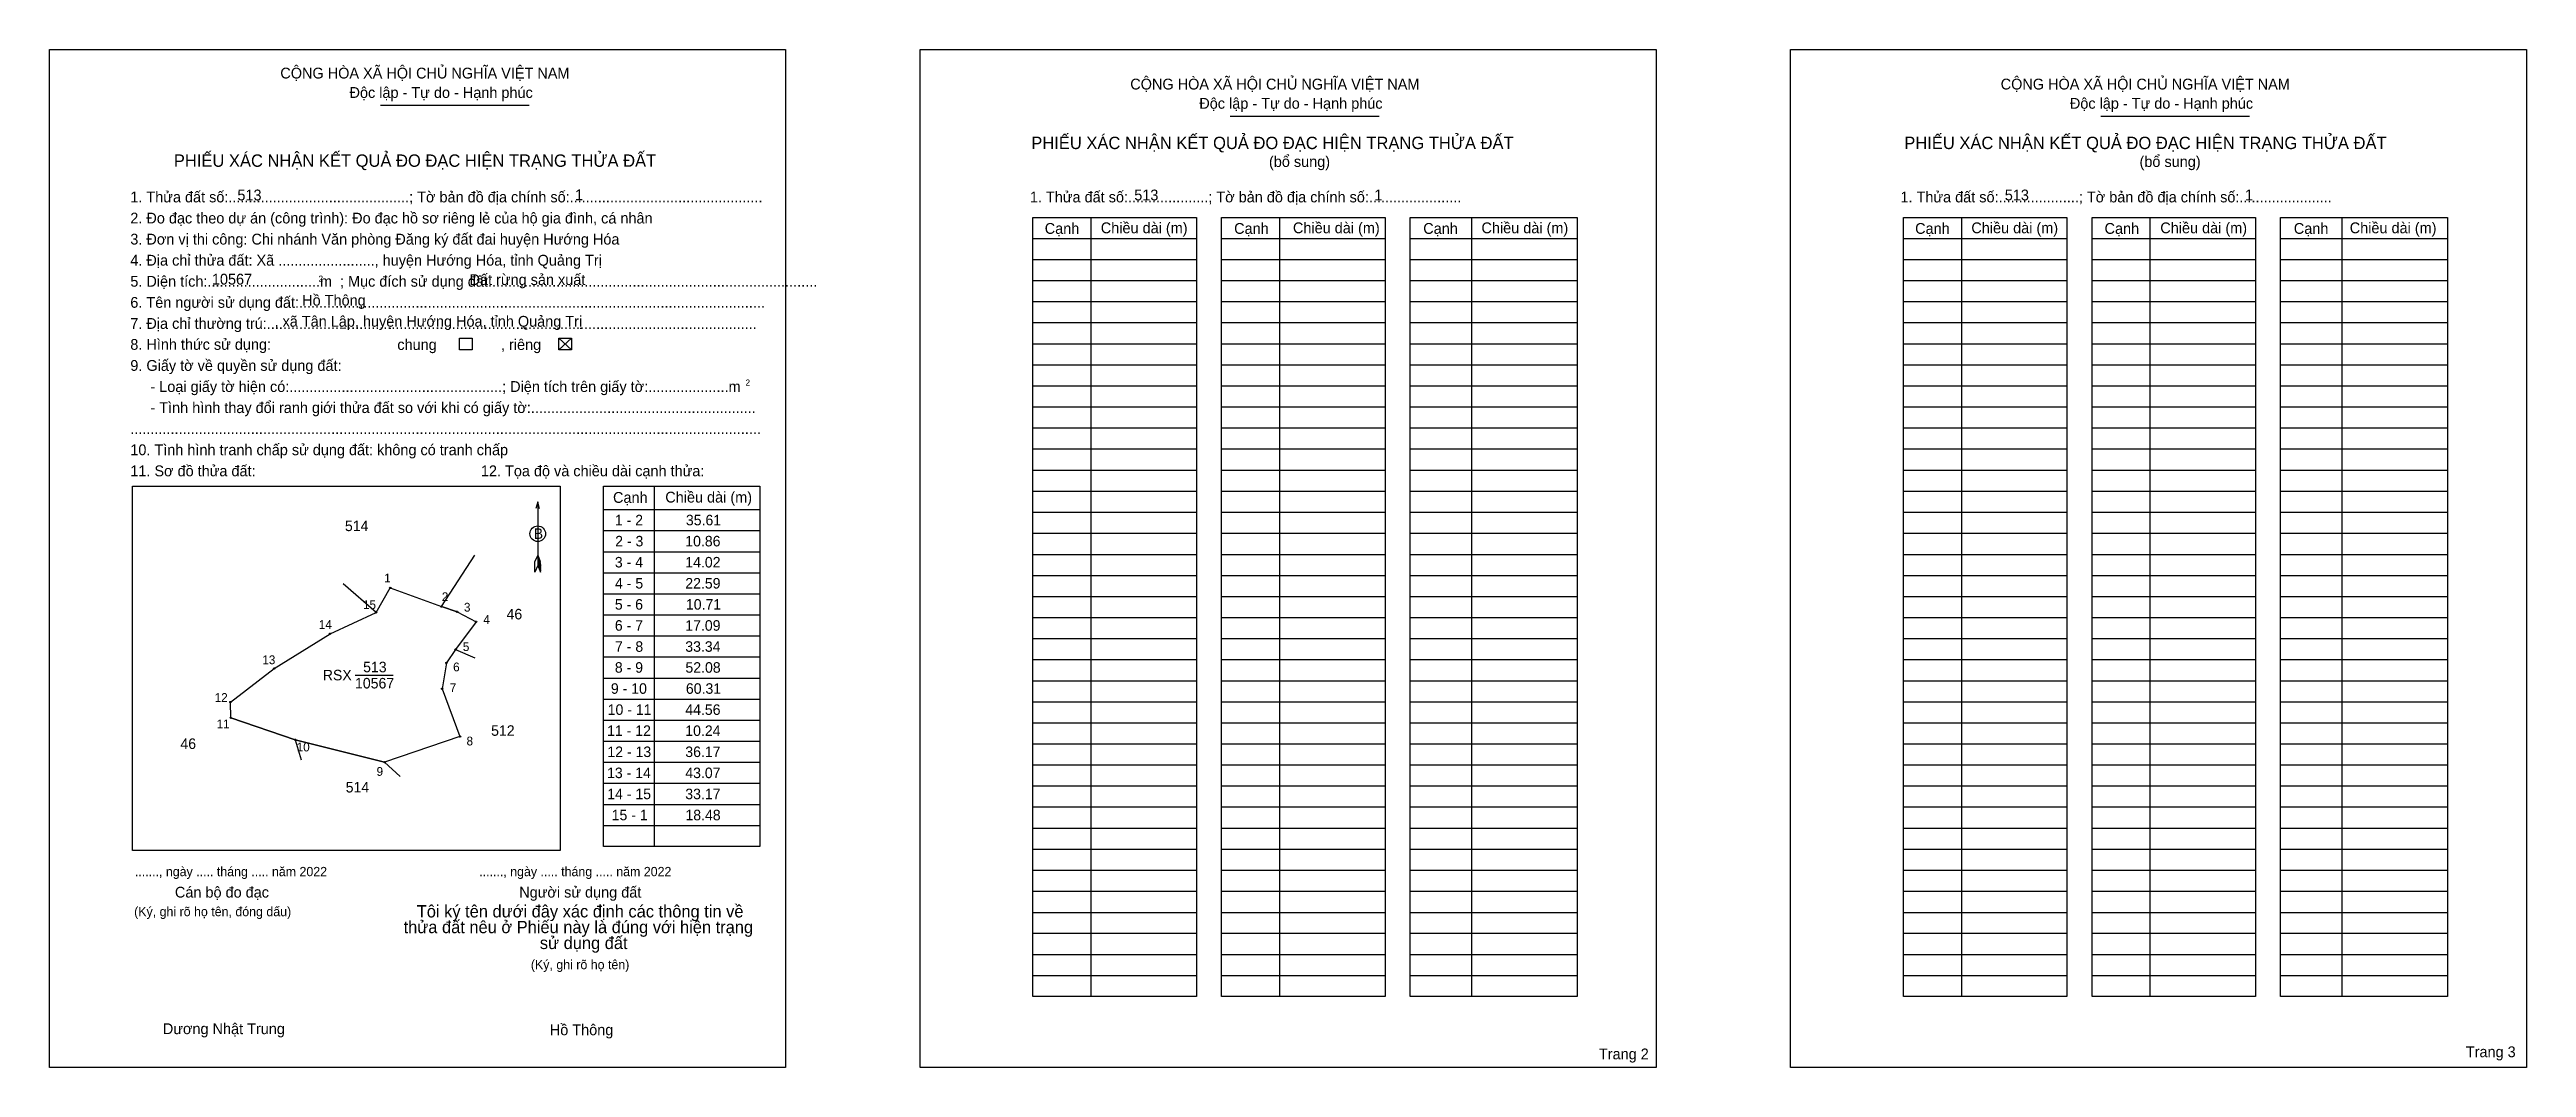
# Model space of a CAD drawing. Extents: x 544396 to 546018, y 1838396 to 1839062.
import ezdxf

# ---------------------------------------------------------------- set-up
doc = ezdxf.new("R2010")
doc.units = 0
for name, color, linetype in [('Level 1', 7, 'Continuous'), ('Level 10', 7, 'Continuous'), ('Level 11', 7, 'Continuous'), ('Level 13', 7, 'Continuous'), ('Level 2', 7, 'Continuous'), ('Level 25', 7, 'Continuous'), ('Level 27', 7, 'Continuous'), ('Level 36', 7, 'Continuous'), ('Level 48', 7, 'Continuous'), ('Level 50', 7, 'Continuous'), ('Level 52', 7, 'Continuous'), ('Level 55', 7, 'Continuous'), ('Level 6', 7, 'Continuous'), ('Level 9', 7, 'Continuous')]:
    doc.layers.add(name, color=color, linetype=linetype)

msp = doc.modelspace()

# ---------------------------------------------------------------- linework, layer by layer
at = {"layer": 'Level 1'}
for p, q in [((544396.1, 1839062.4), (544396.1, 1839062.4)), ((544966, 1839062.4), (544966, 1839062.4)), ((544612.7, 1839025.9), (544710.2, 1839025.9)), ((545169.1, 1839018.8), (545266.5, 1839018.8)), ((545738.9, 1839018.8), (545836.3, 1839018.8)), ((545077.8, 1838952.5), (545077.8, 1838442.4)), ((545201.3, 1838952.5), (545201.3, 1838442.4)), ((545327, 1838952.5), (545327, 1838442.4)), ((545647.7, 1838952.5), (545647.7, 1838442.4)), ((545771.1, 1838952.5), (545771.1, 1838442.4)), ((545896.8, 1838952.5), (545896.8, 1838442.4)), ((545039.9, 1838938.7), (545147, 1838938.7)), ((545163.4, 1838938.7), (545270.4, 1838938.7)), ((545286.8, 1838938.7), (545396.2, 1838938.7)), ((545609.8, 1838938.7), (545716.8, 1838938.7)), ((545733.2, 1838938.7), (545840.3, 1838938.7)), ((545856.6, 1838938.7), (545966, 1838938.7)), ((545039.9, 1838925), (545147, 1838925)), ((545163.4, 1838925), (545270.4, 1838925)), ((545286.8, 1838925), (545396.2, 1838925)), ((545609.8, 1838925), (545716.8, 1838925)), ((545733.2, 1838925), (545840.3, 1838925)), ((545856.6, 1838925), (545966, 1838925)), ((545039.9, 1838911.2), (545147, 1838911.2)), ((545163.4, 1838911.2), (545270.4, 1838911.2)), ((545286.8, 1838911.2), (545396.2, 1838911.2)), ((545609.8, 1838911.2), (545716.8, 1838911.2)), ((545733.2, 1838911.2), (545840.3, 1838911.2)), ((545856.6, 1838911.2), (545966, 1838911.2)), ((545039.9, 1838897.4), (545147, 1838897.4)), ((545163.4, 1838897.4), (545270.4, 1838897.4)), ((545286.8, 1838897.4), (545396.2, 1838897.4)), ((545609.8, 1838897.4), (545716.8, 1838897.4)), ((545733.2, 1838897.4), (545840.3, 1838897.4)), ((545856.6, 1838897.4), (545966, 1838897.4)), ((544729.5, 1838873.4), (544737.8, 1838865.7)), ((544729.5, 1838865.7), (544737.8, 1838873.4)), ((545039.9, 1838883.6), (545147, 1838883.6)), ((545163.4, 1838883.6), (545270.4, 1838883.6)), ((545286.8, 1838883.6), (545396.2, 1838883.6)), ((545609.8, 1838883.6), (545716.8, 1838883.6)), ((545733.2, 1838883.6), (545840.3, 1838883.6)), ((545856.6, 1838883.6), (545966, 1838883.6)), ((545039.9, 1838869.8), (545147, 1838869.8)), ((545039.9, 1838856), (545147, 1838856)), ((545163.4, 1838869.8), (545270.4, 1838869.8)), ((545163.4, 1838856), (545270.4, 1838856)), ((545286.8, 1838869.8), (545396.2, 1838869.8)), ((545286.8, 1838856), (545396.2, 1838856)), ((545609.8, 1838869.8), (545716.8, 1838869.8)), ((545609.8, 1838856), (545716.8, 1838856)), ((545733.2, 1838869.8), (545840.3, 1838869.8)), ((545733.2, 1838856), (545840.3, 1838856)), ((545856.6, 1838869.8), (545966, 1838869.8)), ((545856.6, 1838856), (545966, 1838856)), ((545039.9, 1838842.2), (545147, 1838842.2)), ((545163.4, 1838842.2), (545270.4, 1838842.2)), ((545286.8, 1838842.2), (545396.2, 1838842.2)), ((545609.8, 1838842.2), (545716.8, 1838842.2)), ((545733.2, 1838842.2), (545840.3, 1838842.2)), ((545856.6, 1838842.2), (545966, 1838842.2)), ((545039.9, 1838828.4), (545147, 1838828.4)), ((545163.4, 1838828.4), (545270.4, 1838828.4)), ((545286.8, 1838828.4), (545396.2, 1838828.4)), ((545609.8, 1838828.4), (545716.8, 1838828.4)), ((545733.2, 1838828.4), (545840.3, 1838828.4)), ((545856.6, 1838828.4), (545966, 1838828.4)), ((545039.9, 1838814.7), (545147, 1838814.7)), ((545163.4, 1838814.7), (545270.4, 1838814.7)), ((545286.8, 1838814.7), (545396.2, 1838814.7)), ((545609.8, 1838814.7), (545716.8, 1838814.7)), ((545733.2, 1838814.7), (545840.3, 1838814.7)), ((545856.6, 1838814.7), (545966, 1838814.7)), ((545039.9, 1838800.9), (545147, 1838800.9)), ((545163.4, 1838800.9), (545270.4, 1838800.9)), ((545286.8, 1838800.9), (545396.2, 1838800.9)), ((545609.8, 1838800.9), (545716.8, 1838800.9)), ((545733.2, 1838800.9), (545840.3, 1838800.9)), ((545856.6, 1838800.9), (545966, 1838800.9)), ((544450.4, 1838776.5), (544450.4, 1838776.5)), ((544791.9, 1838776.6), (544791.9, 1838540.6)), ((545039.9, 1838787.1), (545147, 1838787.1)), ((545163.4, 1838787.1), (545270.4, 1838787.1)), ((545286.8, 1838787.1), (545396.2, 1838787.1)), ((545609.8, 1838787.1), (545716.8, 1838787.1)), ((545733.2, 1838787.1), (545840.3, 1838787.1)), ((545856.6, 1838787.1), (545966, 1838787.1)), ((544715.7, 1838766.2), (544715.7, 1838724.5)), ((544758.8, 1838761.2), (544861, 1838761.2)), ((545039.9, 1838773.3), (545147, 1838773.3)), ((545039.9, 1838759.5), (545147, 1838759.5)), ((545163.4, 1838773.3), (545270.4, 1838773.3)), ((545163.4, 1838759.5), (545270.4, 1838759.5)), ((545286.8, 1838773.3), (545396.2, 1838773.3)), ((545286.8, 1838759.5), (545396.2, 1838759.5)), ((545609.8, 1838773.3), (545716.8, 1838773.3)), ((545609.8, 1838759.5), (545716.8, 1838759.5)), ((545733.2, 1838773.3), (545840.3, 1838773.3)), ((545733.2, 1838759.5), (545840.3, 1838759.5)), ((545856.6, 1838773.3), (545966, 1838773.3)), ((545856.6, 1838759.5), (545966, 1838759.5)), ((544758.8, 1838747.4), (544861, 1838747.4)), ((545039.9, 1838745.7), (545147, 1838745.7)), ((545163.4, 1838745.7), (545270.4, 1838745.7)), ((545286.8, 1838745.7), (545396.2, 1838745.7)), ((545609.8, 1838745.7), (545716.8, 1838745.7)), ((545733.2, 1838745.7), (545840.3, 1838745.7)), ((545856.6, 1838745.7), (545966, 1838745.7)), ((544713.8, 1838720.3), (544713.9, 1838727.2)), ((544715.7, 1838731.4), (544713.9, 1838727.2)), ((544715.7, 1838731.4), (544717.4, 1838727.2)), ((544715.7, 1838730.8), (544717.4, 1838726.5)), ((544715.7, 1838730.2), (544717.4, 1838725.9)), ((544715.7, 1838729.6), (544717.5, 1838725.3)), ((544715.7, 1838729), (544717.5, 1838724.7)), ((544715.7, 1838728.4), (544717.5, 1838724.1)), ((544715.7, 1838727.8), (544717.5, 1838723.5)), ((544715.7, 1838727.2), (544717.5, 1838722.8)), ((544715.7, 1838726.6), (544717.5, 1838722.2)), ((544715.7, 1838726), (544717.5, 1838721.6)), ((544715.7, 1838725.4), (544717.5, 1838721)), ((544717.5, 1838720.3), (544717.4, 1838727.2)), ((544758.8, 1838733.6), (544861, 1838733.6)), ((545039.9, 1838731.9), (545147, 1838731.9)), ((545163.4, 1838731.9), (545270.4, 1838731.9)), ((545286.8, 1838731.9), (545396.2, 1838731.9)), ((545609.8, 1838731.9), (545716.8, 1838731.9)), ((545733.2, 1838731.9), (545840.3, 1838731.9)), ((545856.6, 1838731.9), (545966, 1838731.9)), ((544715.7, 1838724.5), (544713.8, 1838720.3)), ((544715.7, 1838724.5), (544717.5, 1838720.3)), ((544758.8, 1838719.8), (544861, 1838719.8)), ((545039.9, 1838718.1), (545147, 1838718.1)), ((545163.4, 1838718.1), (545270.4, 1838718.1)), ((545286.8, 1838718.1), (545396.2, 1838718.1)), ((545609.8, 1838718.1), (545716.8, 1838718.1)), ((545733.2, 1838718.1), (545840.3, 1838718.1)), ((545856.6, 1838718.1), (545966, 1838718.1)), ((544758.8, 1838706.1), (544861, 1838706.1)), ((545039.9, 1838704.4), (545147, 1838704.4)), ((545163.4, 1838704.4), (545270.4, 1838704.4)), ((545286.8, 1838704.4), (545396.2, 1838704.4)), ((545609.8, 1838704.4), (545716.8, 1838704.4)), ((545733.2, 1838704.4), (545840.3, 1838704.4)), ((545856.6, 1838704.4), (545966, 1838704.4)), ((544758.8, 1838692.3), (544861, 1838692.3)), ((544758.8, 1838678.5), (544861, 1838678.5)), ((545039.9, 1838690.6), (545147, 1838690.6)), ((545039.9, 1838676.8), (545147, 1838676.8)), ((545163.4, 1838690.6), (545270.4, 1838690.6)), ((545163.4, 1838676.8), (545270.4, 1838676.8)), ((545286.8, 1838690.6), (545396.2, 1838690.6)), ((545286.8, 1838676.8), (545396.2, 1838676.8)), ((545609.8, 1838690.6), (545716.8, 1838690.6)), ((545609.8, 1838676.8), (545716.8, 1838676.8)), ((545733.2, 1838690.6), (545840.3, 1838690.6)), ((545733.2, 1838676.8), (545840.3, 1838676.8)), ((545856.6, 1838690.6), (545966, 1838690.6)), ((545856.6, 1838676.8), (545966, 1838676.8)), ((544758.8, 1838664.7), (544861, 1838664.7)), ((545039.9, 1838663), (545147, 1838663)), ((545163.4, 1838663), (545270.4, 1838663)), ((545286.8, 1838663), (545396.2, 1838663)), ((545609.8, 1838663), (545716.8, 1838663)), ((545733.2, 1838663), (545840.3, 1838663)), ((545856.6, 1838663), (545966, 1838663)), ((544758.8, 1838650.9), (544861, 1838650.9)), ((545039.9, 1838649.2), (545147, 1838649.2)), ((545163.4, 1838649.2), (545270.4, 1838649.2)), ((545286.8, 1838649.2), (545396.2, 1838649.2)), ((545609.8, 1838649.2), (545716.8, 1838649.2)), ((545733.2, 1838649.2), (545840.3, 1838649.2)), ((545856.6, 1838649.2), (545966, 1838649.2)), ((544758.8, 1838637.1), (544861, 1838637.1)), ((545039.9, 1838635.4), (545147, 1838635.4)), ((545163.4, 1838635.4), (545270.4, 1838635.4)), ((545286.8, 1838635.4), (545396.2, 1838635.4)), ((545609.8, 1838635.4), (545716.8, 1838635.4)), ((545733.2, 1838635.4), (545840.3, 1838635.4)), ((545856.6, 1838635.4), (545966, 1838635.4)), ((544758.8, 1838623.3), (544861, 1838623.3)), ((545039.9, 1838621.6), (545147, 1838621.6)), ((545163.4, 1838621.6), (545270.4, 1838621.6)), ((545286.8, 1838621.6), (545396.2, 1838621.6)), ((545609.8, 1838621.6), (545716.8, 1838621.6)), ((545733.2, 1838621.6), (545840.3, 1838621.6)), ((545856.6, 1838621.6), (545966, 1838621.6)), ((544758.8, 1838609.5), (544861, 1838609.5)), ((544758.8, 1838595.8), (544861, 1838595.8)), ((545039.9, 1838607.8), (545147, 1838607.8)), ((545163.4, 1838607.8), (545270.4, 1838607.8)), ((545286.8, 1838607.8), (545396.2, 1838607.8)), ((545609.8, 1838607.8), (545716.8, 1838607.8)), ((545733.2, 1838607.8), (545840.3, 1838607.8)), ((545856.6, 1838607.8), (545966, 1838607.8)), ((544758.8, 1838582), (544861, 1838582)), ((545039.9, 1838594.1), (545147, 1838594.1)), ((545039.9, 1838580.3), (545147, 1838580.3)), ((545163.4, 1838594.1), (545270.4, 1838594.1)), ((545163.4, 1838580.3), (545270.4, 1838580.3)), ((545286.8, 1838594.1), (545396.2, 1838594.1)), ((545286.8, 1838580.3), (545396.2, 1838580.3)), ((545609.8, 1838594.1), (545716.8, 1838594.1)), ((545609.8, 1838580.3), (545716.8, 1838580.3)), ((545733.2, 1838594.1), (545840.3, 1838594.1)), ((545733.2, 1838580.3), (545840.3, 1838580.3)), ((545856.6, 1838594.1), (545966, 1838594.1)), ((545856.6, 1838580.3), (545966, 1838580.3)), ((544758.8, 1838568.2), (544861, 1838568.2)), ((545039.9, 1838566.5), (545147, 1838566.5)), ((545163.4, 1838566.5), (545270.4, 1838566.5)), ((545286.8, 1838566.5), (545396.2, 1838566.5)), ((545609.8, 1838566.5), (545716.8, 1838566.5)), ((545733.2, 1838566.5), (545840.3, 1838566.5)), ((545856.6, 1838566.5), (545966, 1838566.5)), ((544758.8, 1838554.4), (544861, 1838554.4)), ((545039.9, 1838552.7), (545147, 1838552.7)), ((545163.4, 1838552.7), (545270.4, 1838552.7)), ((545286.8, 1838552.7), (545396.2, 1838552.7)), ((545609.8, 1838552.7), (545716.8, 1838552.7)), ((545733.2, 1838552.7), (545840.3, 1838552.7)), ((545856.6, 1838552.7), (545966, 1838552.7)), ((544730.4, 1838538), (544730.4, 1838538)), ((545039.9, 1838538.9), (545147, 1838538.9)), ((545163.4, 1838538.9), (545270.4, 1838538.9)), ((545286.8, 1838538.9), (545396.2, 1838538.9)), ((545609.8, 1838538.9), (545716.8, 1838538.9)), ((545733.2, 1838538.9), (545840.3, 1838538.9)), ((545856.6, 1838538.9), (545966, 1838538.9)), ((545039.9, 1838525.1), (545147, 1838525.1)), ((545163.4, 1838525.1), (545270.4, 1838525.1)), ((545286.8, 1838525.1), (545396.2, 1838525.1)), ((545609.8, 1838525.1), (545716.8, 1838525.1)), ((545733.2, 1838525.1), (545840.3, 1838525.1)), ((545856.6, 1838525.1), (545966, 1838525.1)), ((545039.9, 1838511.3), (545147, 1838511.3)), ((545163.4, 1838511.3), (545270.4, 1838511.3)), ((545286.8, 1838511.3), (545396.2, 1838511.3)), ((545609.8, 1838511.3), (545716.8, 1838511.3)), ((545733.2, 1838511.3), (545840.3, 1838511.3)), ((545856.6, 1838511.3), (545966, 1838511.3)), ((545039.9, 1838497.5), (545147, 1838497.5)), ((545039.9, 1838483.8), (545147, 1838483.8)), ((545163.4, 1838497.5), (545270.4, 1838497.5)), ((545163.4, 1838483.8), (545270.4, 1838483.8)), ((545286.8, 1838497.5), (545396.2, 1838497.5)), ((545286.8, 1838483.8), (545396.2, 1838483.8)), ((545609.8, 1838497.5), (545716.8, 1838497.5)), ((545609.8, 1838483.8), (545716.8, 1838483.8)), ((545733.2, 1838497.5), (545840.3, 1838497.5)), ((545733.2, 1838483.8), (545840.3, 1838483.8)), ((545856.6, 1838497.5), (545966, 1838497.5)), ((545856.6, 1838483.8), (545966, 1838483.8)), ((545039.9, 1838470), (545147, 1838470)), ((545163.4, 1838470), (545270.4, 1838470)), ((545286.8, 1838470), (545396.2, 1838470)), ((545609.8, 1838470), (545716.8, 1838470)), ((545733.2, 1838470), (545840.3, 1838470)), ((545856.6, 1838470), (545966, 1838470)), ((545039.9, 1838456.2), (545147, 1838456.2)), ((545163.4, 1838456.2), (545270.4, 1838456.2)), ((545286.8, 1838456.2), (545396.2, 1838456.2)), ((545609.8, 1838456.2), (545716.8, 1838456.2)), ((545733.2, 1838456.2), (545840.3, 1838456.2)), ((545856.6, 1838456.2), (545966, 1838456.2)), ((544877.9, 1838396), (544877.9, 1838396)), ((545447.7, 1838396), (545447.7, 1838396))]:
    msp.add_line(p, q, dxfattribs=at)
for points in [[(545039.9, 1838952.5), (545147, 1838952.5), (545147, 1838442.4), (545039.9, 1838442.4)], [(545163.4, 1838952.5), (545270.4, 1838952.5), (545270.4, 1838442.4), (545163.4, 1838442.4)], [(545286.8, 1838952.5), (545396.2, 1838952.5), (545396.2, 1838442.4), (545286.8, 1838442.4)], [(545609.8, 1838952.5), (545716.8, 1838952.5), (545716.8, 1838442.4), (545609.8, 1838442.4)], [(545733.2, 1838952.5), (545840.3, 1838952.5), (545840.3, 1838442.4), (545733.2, 1838442.4)], [(545856.6, 1838952.5), (545966, 1838952.5), (545966, 1838442.4), (545856.6, 1838442.4)], [(544450.4, 1838776.5), (544730.4, 1838776.5), (544730.4, 1838538), (544450.4, 1838538)], [(544758.8, 1838776.6), (544861, 1838776.6), (544861, 1838540.6), (544758.8, 1838540.6)]]:
    msp.add_lwpolyline(points, close=True, dxfattribs=at)
msp.add_lwpolyline([(544716.9, 1838761.8), (544715.7, 1838766.2), (544714.5, 1838761.8)], dxfattribs=at)
msp.add_circle((544715.7, 1838745.4), 5.09, dxfattribs=at)
at = {"layer": 'Level 10'}
msp.add_lwpolyline([(544543.2, 1838657.2), (544579.8, 1838679.9), (544609.9, 1838693.9), (544619.2, 1838709.9), (544652.6, 1838697.7), (544662.9, 1838694.3), (544675.4, 1838687.8), (544661.9, 1838669.6), (544655.9, 1838660.8), (544653.1, 1838643.9), (544664.8, 1838612.6), (544615.5, 1838595.8), (544557, 1838610.5), (544514.8, 1838624.9), (544514.5, 1838635.2)], close=True, dxfattribs=at)
at = {"layer": 'Level 11'}
for centre in [(544619.2, 1838709.9), (544609.9, 1838693.9), (544652.6, 1838697.7), (544662.9, 1838694.3), (544579.8, 1838679.9), (544675.4, 1838687.8), (544655.9, 1838660.8), (544661.9, 1838669.6), (544543.2, 1838657.2), (544543.2, 1838657.2), (544653.1, 1838643.9), (544514.5, 1838635.2), (544514.8, 1838624.9), (544664.8, 1838612.6), (544557, 1838610.5), (544615.5, 1838595.8)]:
    msp.add_circle(centre, 0.46, dxfattribs=at)
at = {"layer": 'Level 2'}
for points in [[(544396.1, 1839062.4), (544877.9, 1839062.4), (544877.9, 1838396), (544396.1, 1838396)], [(544966, 1839062.4), (545447.8, 1839062.4), (545447.8, 1838396), (544966, 1838396)], [(545535.8, 1839062.4), (546017.6, 1839062.4), (546017.6, 1838396), (545535.8, 1838396)]]:
    msp.add_lwpolyline(points, close=True, dxfattribs=at)
at = {"layer": 'Level 25'}
for p, q in [((544662.9, 1838694.3), (544652.6, 1838697.7)), ((544661.9, 1838669.6), (544655.9, 1838660.8)), ((544514.8, 1838624.9), (544557, 1838610.5)), ((544557, 1838610.5), (544615.5, 1838595.8))]:
    msp.add_line(p, q, dxfattribs=at)
at = {"layer": 'Level 27'}
for p, q in [((544661.9, 1838669.6), (544674.6, 1838664.2)), ((544557, 1838610.5), (544560.9, 1838597.3)), ((544615.5, 1838595.8), (544625.6, 1838586.4))]:
    msp.add_line(p, q, dxfattribs=at)
at = {"layer": 'Level 50'}
for points in [[(544664.4, 1838873.4), (544672.7, 1838873.4), (544672.7, 1838865.7), (544664.4, 1838865.7)], [(544729.5, 1838873.4), (544737.8, 1838873.4), (544737.8, 1838865.7), (544729.5, 1838865.7)]]:
    msp.add_lwpolyline(points, close=True, dxfattribs=at)
at = {"layer": 'Level 9'}
for p, q in [((544652.6, 1838697.7), (544674.6, 1838731.4)), ((544609.9, 1838693.9), (544588.3, 1838712.5)), ((544596.1, 1838652.9), (544621.1, 1838652.9))]:
    msp.add_line(p, q, dxfattribs=at)

# ---------------------------------------------------------------- texts
at = {"layer": 'Level 1'}
for s, height, p in [('CỘNG HÒA XÃ HỘI CHỦ NGHĨA VIỆT NAM', 7.077, (544547.2, 1839043.4)), ('Độc lập - Tự do - Hạnh phúc', 7.077, (544592.5, 1839030.7)), ('CỘNG HÒA XÃ HỘI CHỦ NGHĨA VIỆT NAM', 7.077, (545103.6, 1839036.2)), ('CỘNG HÒA XÃ HỘI CHỦ NGHĨA VIỆT NAM', 7.077, (545673.4, 1839036.2)), ('Độc lập - Tự do - Hạnh phúc', 7.077, (545148.8, 1839023.6)), ('Độc lập - Tự do - Hạnh phúc', 7.077, (545718.7, 1839023.6)), ('PHIẾU XÁC NHẬN KẾT QUẢ ĐO ĐẠC HIỆN TRẠNG THỬA ĐẤT', 8.089, (545038.8, 1838997.2)), ('PHIẾU XÁC NHẬN KẾT QUẢ ĐO ĐẠC HIỆN TRẠNG THỬA ĐẤT', 8.089, (545610.3, 1838997.2)), ('PHIẾU XÁC NHẬN KẾT QUẢ ĐO ĐẠC HIỆN TRẠNG THỬA ĐẤT', 8.089, (544477.5, 1838985.6)), ('(bổ sung)', 7.08, (545194.4, 1838985.5)), ('(bổ sung)', 7.08, (545764.3, 1838985.5)), ('1. Thửa đất số:.............................................; Tờ bản đồ địa chính số:................................................', 7.077, (544449, 1838962.3)), ('1. Thửa đất số:....................; Tờ bản đồ địa chính số:.......................', 7.077, (545037.9, 1838962.3)), ('1. Thửa đất số:....................; Tờ bản đồ địa chính số:.......................', 7.077, (545607.8, 1838962.3)), ('2. Đo đạc theo dự án (công trình): Đo đạc hồ sơ riêng lẻ của hộ gia đình, cá nhân', 7.077, (544449, 1838948.5)), ('3. Đơn vị thi công: Chi nhánh Văn phòng Đăng ký đất đai huyện Hướng Hóa', 7.077, (544449, 1838934.7)), ('Cạnh', 7.08, (545047.6, 1838941.7)), ('Chiều dài (m)', 7.077, (545084.3, 1838942.1)), ('Cạnh', 7.08, (545171.6, 1838941.7)), ('Chiều dài (m)', 7.077, (545210.1, 1838942.1)), ('Cạnh', 7.08, (545295.4, 1838941.7)), ('Chiều dài (m)', 7.077, (545333.5, 1838942.1)), ('Cạnh', 7.08, (545617.4, 1838941.7)), ('Chiều dài (m)', 7.077, (545654.2, 1838942.1)), ('Cạnh', 7.08, (545741.4, 1838941.7)), ('Chiều dài (m)', 7.077, (545777.9, 1838942.1)), ('Cạnh', 7.08, (545865.3, 1838941.7)), ('Chiều dài (m)', 7.077, (545901.9, 1838942.1)), ('4. Địa chỉ thửa đất: Xã ........................, huyện Hướng Hóa, tỉnh Quảng Trị', 7.077, (544449, 1838920.9)), ('5. Diện tích:............................m  ; Mục đích sử dụng đất:.................................................................................', 7.077, (544449, 1838907.1)), ('2', 4.04, (544572.2, 1838910.3)), ('6. Tên người sử dụng đất:....................................................................................................................', 7.077, (544449, 1838893.3)), ('7. Địa chỉ thường trú:..........................................................................................................................', 7.077, (544449, 1838879.5)), ('chung                , riêng', 7.077, (544623.8, 1838865.7)), ('9. Giấy tờ về quyền sử dụng đất:', 7.077, (544449, 1838852)), ('     - Loại giấy tờ hiện có:.....................................................; Diện tích trên giấy tờ:....................m', 7.077, (544449, 1838838.2)), ('2', 4.04, (544851.7, 1838842.3)), ('     - Tình hình thay đổi ranh giới thửa đất so với khi có giấy tờ:........................................................', 7.077, (544449, 1838824.4)), ('.............................................................................................................................................................', 7.077, (544449, 1838810.6)), ('10. Tình hình tranh chấp sử dụng đất: không có tranh chấp', 7.077, (544449, 1838796.8)), ('11. Sơ đồ thửa đất:', 7.077, (544449, 1838783)), ('12. Tọa độ và chiều dài cạnh thửa:', 7.077, (544678.5, 1838783)), ('Cạnh', 7.08, (544765, 1838765.6)), ('Chiều dài (m)', 7.077, (544799.2, 1838765.8)), ('B', 6.89, (544713.1, 1838742)), ('......., ngày ..... tháng ..... năm 2022', 6.066, (544452, 1838521.2)), ('Cán bộ đo đạc', 7.077, (544478.2, 1838507.2)), ('......., ngày ..... tháng ..... năm 2022', 6.066, (544677.4, 1838521.2)), ('Người sử dụng đất', 7.077, (544703.6, 1838507.2)), ('(Ký, ghi rõ họ tên, đóng dấu)', 6.066, (544451.5, 1838495)), ('Tôi ký tên dưới đây xác định các thông tin về', 8.042, (544636.5, 1838494.2)), ('thửa đất nêu ở Phiếu này là đúng với hiện trạng', 8.042, (544627.9, 1838483.9)), ('sử dụng đất', 8.042, (544717.1, 1838473.5)), ('(Ký, ghi rõ họ tên)', 6.066, (544711.2, 1838460.3)), ('Dương Nhật Trung', 7.077, (544470.3, 1838417.8)), ('Trang 2', 7.08, (545410.4, 1838401.3)), ('Trang 3', 7.08, (545977.9, 1838402.7))]:
    msp.add_text(s, height=height, dxfattribs=at).set_placement(p)
at = {"layer": 'Level 13'}
for s, p in [('513', (544601.4, 1838654.7)), ('RSX', (544575, 1838649.4)), ('10567', (544596.1, 1838644.1))]:
    msp.add_text(s, height=6.89, dxfattribs=at).set_placement(p)
at = {"layer": 'Level 36'}
for s, p in [('514', (544589.5, 1838747.1)), ('46', (544695.3, 1838689.3)), ('512', (544685.2, 1838613.1)), ('46', (544481.8, 1838604.5)), ('514', (544590, 1838576))]:
    msp.add_text(s, height=6.89, dxfattribs=at).set_placement(p)
at = {"layer": 'Level 48'}
msp.add_text('8. Hình thức sử dụng:', height=7.077, dxfattribs=at).set_placement((544449, 1838865.8))
at = {"layer": 'Level 52'}
for s, p in [('1 - 2', (544766.2, 1838750.9)), ('35.61', (544812.7, 1838750.9)), ('2 - 3', (544766.4, 1838737.1)), ('10.86', (544812.3, 1838737.1)), ('3 - 4', (544766.2, 1838723.3)), ('14.02', (544812.3, 1838723.3)), ('4 - 5', (544766.3, 1838709.5)), ('22.59', (544812.3, 1838709.5)), ('5 - 6', (544766.2, 1838695.7)), ('10.71', (544812.7, 1838695.7)), ('6 - 7', (544766.2, 1838681.9)), ('17.09', (544812.3, 1838681.9)), ('8 - 9', (544766.2, 1838654.4)), ('7 - 8', (544766.3, 1838668.1)), ('33.34', (544812.3, 1838668.1)), ('52.08', (544812.4, 1838654.4)), ('9 - 10', (544763.6, 1838640.6)), ('60.31', (544812.7, 1838640.6)), ('10 - 11', (544761.5, 1838626.8)), ('44.56', (544812.3, 1838626.8)), ('11 - 12', (544761.1, 1838613)), ('10.24', (544812.3, 1838613)), ('12 - 13', (544761.3, 1838599.2)), ('36.17', (544812.3, 1838599.2)), ('13 - 14', (544761.1, 1838585.4)), ('43.07', (544812.3, 1838585.4)), ('14 - 15', (544761.2, 1838571.6)), ('15 - 1', (544764.1, 1838557.8)), ('33.17', (544812.3, 1838571.6)), ('18.48', (544812.4, 1838557.8))]:
    msp.add_text(s, height=6.89, dxfattribs=at).set_placement(p)
at = {"layer": 'Level 55'}
for s, p in [('1', (544619.1, 1838709.9)), ('15', (544609.7, 1838693.9)), ('2', (544652.5, 1838697.7)), ('3', (544662.9, 1838694.3)), ('14', (544579.6, 1838679.9)), ('4', (544675.3, 1838687.8)), ('6', (544655.8, 1838660.8)), ('5', (544661.8, 1838669.6)), ('13', (544543.1, 1838657.2)), ('12', (544514.3, 1838635.2)), ('7', (544653.1, 1838643.9)), ('11', (544514.7, 1838624.9)), ('8', (544664.7, 1838612.6)), ('10', (544556.8, 1838610.5)), ('9', (544615.4, 1838595.8))]:
    msp.add_text(s, height=0.23, dxfattribs=at).set_placement(p)
at = {"layer": 'Level 6'}
for s, height, p in [('513', 7.08, (544519.1, 1838963.6)), ('1', 7.08, (544740.1, 1838963.7)), ('513', 7.08, (545106.2, 1838963.6)), ('1', 7.08, (545263.4, 1838963.6)), ('513', 7.08, (545676.1, 1838963.6)), ('1', 7.08, (545833.3, 1838963.6)), ('10567', 7.08, (544502.4, 1838908.5)), ('Đất rừng sản xuất', 7.077, (544671.1, 1838908.2)), (', xã Tân Lập, huyện Hướng Hóa, tỉnh Quảng Trị', 7.077, (544543.4, 1838880.9)), ('Hồ Thông', 7.08, (544561.5, 1838894.7)), ('Hồ Thông', 7.08, (544723.6, 1838417.1))]:
    msp.add_text(s, height=height, dxfattribs=at).set_placement(p)
at = {"layer": 'Level 9'}
for s, p in [('1', (544615.2, 1838713.5)), ('15', (544601.3, 1838696.1)), ('2', (544652.9, 1838701.3)), ('3', (544667.4, 1838694.4)), ('14', (544572.4, 1838683.1)), ('4', (544680.1, 1838686.4)), ('13', (544535.4, 1838660)), ('6', (544660.3, 1838655.3)), ('5', (544666.7, 1838668.6)), ('7', (544658.1, 1838641.7)), ('12', (544504.2, 1838635.3)), ('11', (544505.5, 1838618)), ('8', (544669.1, 1838606.8)), ('10', (544557.9, 1838602.9)), ('9', (544610.2, 1838586.9))]:
    msp.add_text(s, height=5.74, dxfattribs=at).set_placement(p)

doc.saveas('drawing.dxf')
